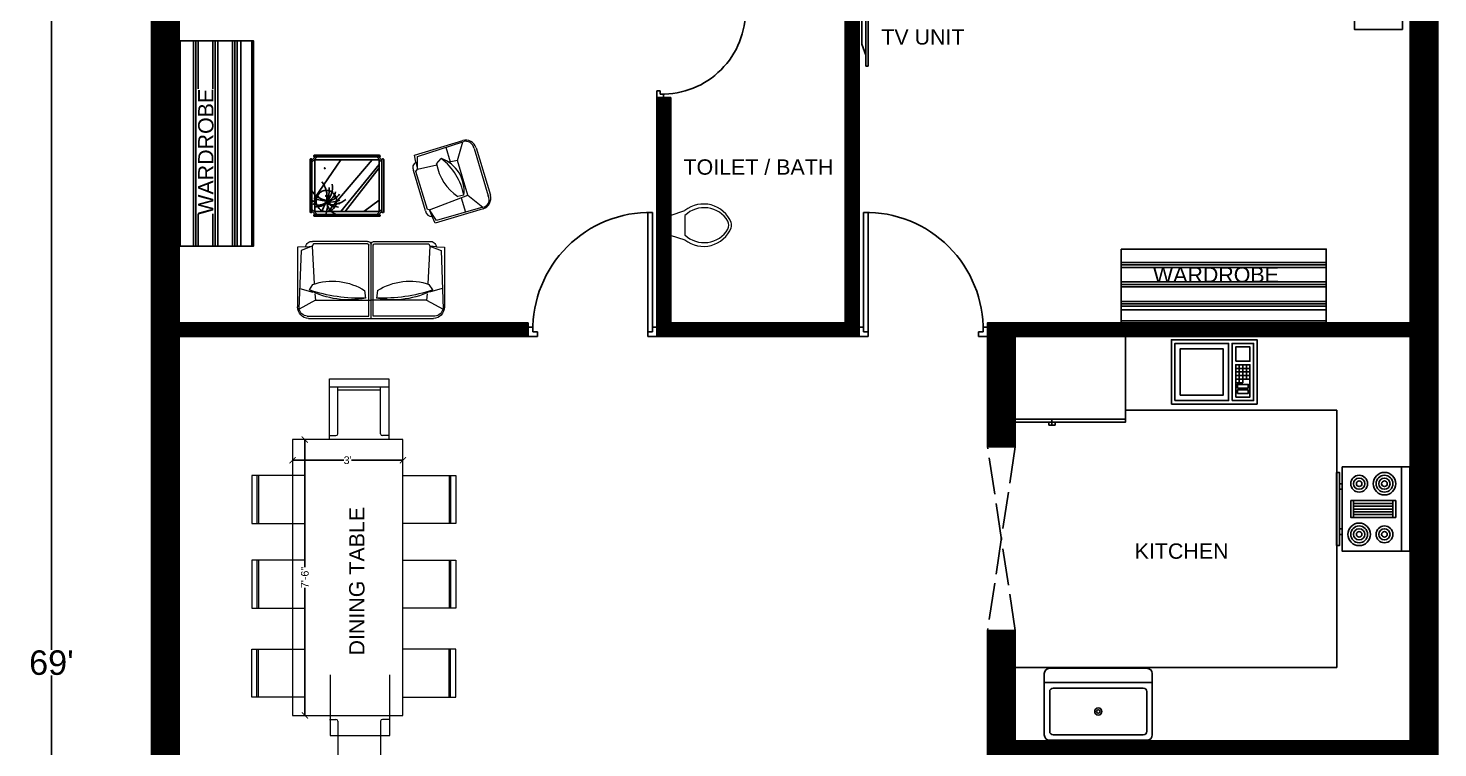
# Model space of a CAD drawing. Header units: inches. Extents: x 3496 to 3956, y 2800 to 3655.
# Drawn here: x 3495.8 to 3956.1, y 3186.5 to 3421.4 of the extents above; entities that cross this region are included whole.
import ezdxf

# ---------------------------------------------------------------- set-up
doc = ezdxf.new("R2010")
doc.units = ezdxf.units.IN
doc.header["$MEASUREMENT"] = 0
doc.linetypes.add('ACAD_ISO02W100', pattern=[15, 12, -3])
for name, color, linetype in [('AREA', 113, 'Continuous'), ('dwgmodels.com', 250, 'Continuous'), ('FURNI', 5, 'Continuous'), ('TEXT', 11, 'Continuous')]:
    doc.layers.add(name, color=color, linetype=linetype)
for name, color, linetype, lineweight in [('ceiling', 144, 'Continuous', 18), ('FURN', 191, 'Continuous', 13), ('revised plan$0$fixtures', 67, 'Continuous', 5)]:
    doc.layers.add(name, color=color, linetype=linetype, lineweight=lineweight)
doc.layers.add('DOOR', color=110, linetype='Continuous', plot=False)
doc.layers.add('wall', color=50, linetype='Continuous', plot=False)
doc.styles.get("Standard").update_dxf_attribs({"font": 'arial.ttf'})
doc.dimstyles.new('dim.1', dxfattribs={"dimtxt": 4, "dimasz": 3, "dimexe": 0.18, "dimexo": 0.0625, "dimgap": 0.09, "dimtad": 0, "dimzin": 0, "dimdsep": 46, "dimlunit": 4, "dimtxsty": 'Standard', "dimblk": 'ARCHTICK', "dimcen": 0.09, "dimse1": 1, "dimse2": 1, "dimclrd": 6, "dimadec": 0, "dimazin": 0, "dimtfac": 1, "dimtofl": 0, "dimtmove": 0, "dimatfit": 3, "dimfxl": 1, "dimtolj": 1, "dimtzin": 0, "dimarcsym": 1})
doc.dimstyles.get("Standard").update_dxf_attribs({"dimtxt": 8, "dimasz": 5, "dimexe": 2, "dimexo": 0.0625, "dimgap": 0.09, "dimtad": 0, "dimtih": 1, "dimtoh": 1, "dimdec": 1, "dimzin": 0, "dimdsep": 46, "dimlunit": 4, "dimtxsty": 'Standard', "dimcen": 0.09, "dimadec": 0, "dimazin": 0, "dimtfac": 1, "dimtdec": 1, "dimtofl": 0, "dimtmove": 0, "dimatfit": 3, "dimfxl": 9, "dimfxlon": 1, "dimtolj": 1, "dimtzin": 0, "dimarcsym": 0})

# ---------------------------------------------------------------- blocks, each defined once
blk = doc.blocks.new('121')
for p, q in [((72.05, 349.04), (72.05, 346.04)), ((73.55, 349.04), (72.05, 349.04)), ((72.05, 346.04), (75.05, 346.04)), ((73.55, 347.54), (73.55, 349.04)), ((75.05, 347.54), (73.55, 347.54)), ((75.05, 346.04), (75.05, 347.54))]:
    blk.add_line(p, q)
blk = doc.blocks.new('222')
for p, q in [((235.05, 347.54), (235.05, 386.54)), ((236.55, 347.54), (236.55, 386.54))]:
    blk.add_line(p, q)
blk.add_arc((235.8, 348.29), 38.26, 88.8767, 181.1233)
blk = doc.blocks.new('1.1')
at = {"layer": 'DOOR'}
for name, p in [('222', (3456.05, 2950.74)), ('121', (3580.05, 2950.74))]:
    blk.add_blockref(name, p, dxfattribs=at)
at = {"layer": 'DOOR', "xscale": -1}
blk.add_blockref('121', (3766.16, 2950.74), dxfattribs=at)
blk = doc.blocks.new('1.2')
at = {"layer": 'DOOR', "yscale": 0.7142857142855983, "zscale": 0.7142857142855983, "rotation": 270}
for name, p, xscale in [('121', (3458.44, 3468.09), 0.7142857142855983), ('222', (3458.44, 3246.59), -0.7142857142855983), ('121', (3458.44, 3335.16), -0.7142857142855983)]:
    blk.add_blockref(name, p, dxfattribs=dict(at, xscale=xscale))
blk = doc.blocks.new('revised plan$0$w.c')
at = {"layer": 'revised plan$0$fixtures'}
for p, q in [((11.05, -0.16), (6.25, 1.44)), ((6.25, -6.56), (6.25, -0.16)), ((11.05, -0.16), (11.05, -6.56)), ((11.05, -6.56), (6.25, -8.16))]:
    blk.add_line(p, q, dxfattribs=at)
for centre, radius, start, end in [((0.19, -6.18), 9.74, 51.4691, 157.9714), ((0, -6.72), 9.06, 46.3677, 148.9468), ((-5.75, -3.36), 3.2, 164.8605, 195.1395), ((0.19, -0.54), 9.74, 202.0284, 308.5307), ((-4.85, -3.36), 3.2, 155.7318, 204.2682), ((0, 0), 9.06, 211.053, 313.6321)]:
    blk.add_arc(centre, radius, start, end, dxfattribs=at)
blk = doc.blocks.new('Sink-single - 30 in top')
blk.add_line((-15, -3.999996), (15, -3.999996))
for points in [[(-13.5, 0), (13.5, 0)], [(-15, -18.499996), (-15, -1.5)], [(15, -1.5), (15, -18.499996)], [(-13.5, -17.499996), (-13.5, -6.499996)], [(-12.5, -5.499996), (12.5, -5.499996)], [(13.5, -6.499996), (13.5, -17.499996)], [(12.5, -18.499996), (-12.5, -18.499996)], [(13.5, -19.999996), (-13.5, -19.999996)]]:
    blk.add_lwpolyline(points)
for radius in [1, 0.5]:
    blk.add_circle((0, -11.999996), radius)
for centre, radius, start, end in [((-13.5, -1.5), 1.5, 90, 180), ((13.5, -1.5), 1.5, 0, 90), ((-12.5, -6.499996), 1, 90, 180), ((12.5, -6.499996), 1, 0, 90), ((-13.5, -18.499996), 1.5, 180, 270), ((-12.5, -17.499996), 1, 180, 270), ((12.5, -17.499996), 1, 270, 0), ((13.5, -18.499996), 1.5, 270, 0)]:
    blk.add_arc(centre, radius, start, end)
blk = doc.blocks.new('Refrigerator-2 door - 36 in top')
for p, q in [((0, -26.999999), (36, -26.999999)), ((12, -26.999999), (12, -28.999999)), ((11, -27.999999), (11, -28.999999)), ((11, -28.999999), (13, -28.999999)), ((13, -28.999999), (13, -27.999999))]:
    blk.add_line(p, q)
blk.add_lwpolyline([(0, -27.999999), (0, 0), (36, 0), (36, -27.999999)], close=True)
blk = doc.blocks.new('Range-Oven - 30 in top')
for p, q in [((0, -3), (30, -3)), ((12, -6), (18, -6)), ((13, -20), (13, -6)), ((14, -6), (14, -20)), ((15, -20), (15, -6)), ((16, -6), (16, -20)), ((17, -20), (17, -6)), ((18, -20), (12, -20)), ((6, -24), (6, -25)), ((8, -25), (8, -24)), ((22, -25), (22, -24)), ((24, -24), (24, -25))]:
    blk.add_line(p, q)
for points in [[(0, -24), (0, 0), (30, 0), (30, -24)], [(12, -21), (12, -5), (18, -5), (18, -21)], [(2, -26), (2, -25), (28, -25), (28, -26)]]:
    blk.add_lwpolyline(points, close=True)
for centre, radius in [((6, -9), 4), ((6, -9), 3), ((6, -9), 2), ((6, -9), 1), ((24, -9), 3), ((24, -9), 2), ((24, -9), 1), ((6, -18), 3), ((24, -18), 4), ((24, -18), 3), ((6, -18), 2), ((6, -18), 1), ((24, -18), 2), ((24, -18), 1)]:
    blk.add_circle(centre, radius)
blk = doc.blocks.new('Microwave')
for p, q in [((18, 10), (22, 10)), ((22, 9), (18, 9)), ((18, 8), (22, 8)), ((19, 7), (19, 11)), ((20, 11), (20, 7)), ((21, 7), (21, 11)), ((22, 7), (18, 7)), ((20, 6), (18, 6)), ((19, 6), (19, 7)), ((20, 7), (20, 6))]:
    blk.add_line(p, q)
for points in [[(0, 0), (0, 18), (24, 18), (24, 0)], [(1, 1), (1, 17), (16, 17), (16, 1)], [(17, 1), (17, 17), (23, 17), (23, 1)], [(18, 12), (18, 16), (22, 16), (22, 12)], [(2.5, 2.5), (2.5, 15.5), (14.5, 15.5), (14.5, 2.5)], [(18, 2), (18, 11), (22, 11), (22, 2)], [(18.5, 4.5), (18.5, 5.5), (21.5, 5.5), (21.5, 4.5)], [(18.5, 3), (18.5, 4), (21.5, 4), (21.5, 3)]]:
    blk.add_lwpolyline(points, close=True)
blk = doc.blocks.new('_ArchTick')
at = {"color": 0, "linetype": 'ByBlock', "const_width": 0.15}
blk.add_lwpolyline([(-0.5, -0.5), (0.5, 0.5)], dxfattribs=at)
blk = doc.blocks.new('*D45')
at = {"layer": 'ceiling', "color": 6, "lineweight": -2, "transparency": 16777216}
for p, q in [((3586.13, 3287.13), (3586.13, 3245.52)), ((3586.13, 3197.11), (3586.13, 3238.72))]:
    blk.add_line(p, q, dxfattribs=at)
at = {"layer": 'Defpoints', "color": 0, "transparency": 16777216}
for p in [(3582.1, 3287.13), (3586.13, 3287.13), (3582.1, 3197.11)]:
    blk.add_point(p, dxfattribs=at)
at = {"layer": 'ceiling', "color": 6, "lineweight": -2, "transparency": 16777216, "xscale": 2, "yscale": 2, "zscale": 2}
for p, rotation in [((3586.13, 3287.13), 90), ((3586.13, 3197.11), 270)]:
    blk.add_blockref('_ArchTick', p, dxfattribs=dict(at, rotation=rotation))
at = {"layer": 'ceiling', "color": 0, "transparency": 16777216, "insert": (3586.13, 3242.12), "char_height": 2.5, "attachment_point": 5, "rotation": 90}
blk.add_mtext('\\A1;7\'-6"', dxfattribs=at)
blk = doc.blocks.new('*D46')
at = {"layer": 'ceiling', "color": 6, "lineweight": -2, "transparency": 16777216}
for p, q in [((3582.1, 3280.38), (3598.86, 3280.38)), ((3618.11, 3280.38), (3601.34, 3280.38))]:
    blk.add_line(p, q, dxfattribs=at)
at = {"layer": 'Defpoints', "color": 0, "transparency": 16777216}
for p in [(3582.1, 3280.38), (3618.11, 3280.38), (3618.11, 3248.93)]:
    blk.add_point(p, dxfattribs=at)
at = {"layer": 'ceiling', "color": 6, "lineweight": -2, "transparency": 16777216, "xscale": 2, "yscale": 2, "zscale": 2, "rotation": 180}
blk.add_blockref('_ArchTick', (3582.1, 3280.38), dxfattribs=at)
at = {"layer": 'ceiling', "color": 6, "lineweight": -2, "transparency": 16777216, "xscale": 2, "yscale": 2, "zscale": 2}
blk.add_blockref('_ArchTick', (3618.11, 3280.38), dxfattribs=at)
at = {"layer": 'ceiling', "color": 0, "transparency": 16777216, "insert": (3600.1, 3280.38), "char_height": 2.5, "attachment_point": 5}
blk.add_mtext("\\A1;3'", dxfattribs=at)
blk = doc.blocks.new('*D58')
at = {"layer": 'Defpoints', "color": 0, "transparency": 16777216}
for p in [(3528.32, 3628.28), (3503.36, 2800.28), (3528.32, 2800.28)]:
    blk.add_point(p, dxfattribs=at)
at = {"layer": 'TEXT', "color": 0, "lineweight": -2, "transparency": 16777216}
for p, q in [((3512.36, 3628.28), (3501.36, 3628.28)), ((3503.36, 3623.28), (3503.36, 3218.45)), ((3503.36, 2805.28), (3503.36, 3210.1)), ((3512.36, 2800.28), (3501.36, 2800.28))]:
    blk.add_line(p, q, dxfattribs=at)
at = {"layer": 'TEXT', "color": 0, "transparency": 16777216}
for points in [[(3502.52, 3623.28), (3504.19, 3623.28), (3503.36, 3628.28)], [(3502.52, 2805.28), (3504.19, 2805.28), (3503.36, 2800.28)]]:
    blk.add_solid(points, dxfattribs=at)
at = {"layer": 'TEXT', "color": 0, "transparency": 16777216, "insert": (3503.36, 3214.28), "char_height": 8, "attachment_point": 5}
blk.add_mtext("\\A1;69'", dxfattribs=at)
blk = doc.blocks.new('DI')
at = {"layer": 'ceiling'}
for p, q in [((3594.13, 3287.13), (3594.13, 3306.92)), ((3594.13, 3306.92), (3613.58, 3306.92)), ((3613.58, 3306.92), (3613.58, 3287.13)), ((3596.85, 3289.01), (3596.85, 3304.31)), ((3596.85, 3303.35), (3610.86, 3303.35)), ((3610.86, 3289.01), (3610.86, 3304.31)), ((3618.11, 3287.13), (3582.1, 3287.13)), ((3582.1, 3287.13), (3582.1, 3197.11)), ((3594.13, 3288.43), (3596.27, 3288.43)), ((3613.58, 3288.43), (3611.44, 3288.43)), ((3618.11, 3197.11), (3618.11, 3287.13)), ((3586.13, 3275.39), (3568.78, 3275.39)), ((3568.78, 3275.39), (3568.78, 3259.76)), ((3570.5, 3275.39), (3570.5, 3259.76)), ((3570.99, 3275.39), (3570.99, 3259.76)), ((3618.11, 3275.39), (3635.45, 3275.39)), ((3633.25, 3275.39), (3633.25, 3259.76)), ((3633.73, 3275.39), (3633.73, 3259.76)), ((3635.45, 3275.39), (3635.45, 3259.76)), ((3568.78, 3259.76), (3586.13, 3259.76)), ((3635.45, 3259.76), (3618.11, 3259.76)), ((3586.13, 3247.75), (3568.78, 3247.75)), ((3568.78, 3247.75), (3568.78, 3232.11)), ((3570.5, 3247.75), (3570.5, 3232.11)), ((3570.99, 3247.75), (3570.99, 3232.11)), ((3618.11, 3247.75, -13.47), (3635.45, 3247.75, -13.47)), ((3633.25, 3247.75, -13.47), (3633.25, 3232.11, -13.47)), ((3633.73, 3247.75, -13.47), (3633.73, 3232.11, -13.47)), ((3635.45, 3247.75, -13.47), (3635.45, 3232.11, -13.47)), ((3568.78, 3232.11), (3586.13, 3232.11)), ((3635.45, 3232.11, -13.47), (3618.11, 3232.11, -13.47)), ((3568.78, 3203.09), (3568.78, 3218.73)), ((3568.78, 3218.73), (3586.13, 3218.73)), ((3570.5, 3203.09), (3570.5, 3218.73)), ((3570.99, 3203.09), (3570.99, 3218.73)), ((3635.45, 3218.73, -13.47), (3618.11, 3218.73, -13.47)), ((3633.25, 3203.09, -13.47), (3633.25, 3218.73, -13.47)), ((3633.73, 3203.09, -13.47), (3633.73, 3218.73, -13.47)), ((3635.45, 3203.09, -13.47), (3635.45, 3218.73, -13.47)), ((3594.42, 3210.31), (3594.42, 3190.52)), ((3613.86, 3190.52), (3613.86, 3210.31)), ((3586.13, 3203.09), (3568.78, 3203.09)), ((3618.11, 3203.09, -13.47), (3635.45, 3203.09, -13.47)), ((3582.1, 3197.11), (3618.11, 3197.11)), ((3594.13, 3195.81), (3596.27, 3195.81)), ((3596.85, 3195.23), (3596.85, 3179.93)), ((3610.86, 3195.23), (3610.86, 3179.93)), ((3613.58, 3195.81), (3611.44, 3195.81)), ((3594.42, 3190.52), (3613.86, 3190.52)), ((3596.85, 3180.89), (3610.86, 3180.89)), ((3594.13, 3179.93), (3613.58, 3179.93))]:
    blk.add_line(p, q, dxfattribs=at)
for centre, start, end in [((3596.27, 3289.01), 270, 0), ((3611.44, 3289.01), 180, 270), ((3596.27, 3195.23), 0, 90), ((3611.44, 3195.23), 90, 180)]:
    blk.add_arc(centre, 0.578, start, end, dxfattribs=at)
at = {"layer": 'TEXT', "lineweight": 30, "insert": (3600.6, 3272.45), "char_height": 5, "attachment_point": 3, "rotation": 90}
blk.add_mtext_dynamic_manual_height_columns('\\pxqc;DINING TABLE', width=63.0878, gutter_width=12.5, heights=[13.53], dxfattribs=at)
at = {"layer": 'ceiling'}
for base, p1, p2, angle, picture, middle in [((3586.13, 3287.13), (3582.1, 3197.11), (3582.1, 3287.13), 90, '*D45', (3586.13, 3242.12)), ((3618.11, 3280.38), (3582.1, 3280.38), (3618.11, 3248.93), 180, '*D46', (3600.1, 3280.38))]:
    dim = blk.add_linear_dim(base=base, p1=p1, p2=p2, angle=angle, dimstyle='dim.1', override={"dimtxt": 2.5, "dimasz": 2, "dimexe": 1, "dimexo": 7, "dimdec": 0}, dxfattribs=at)
    dim.commit()
    dim.dimension.update_dxf_attribs({"geometry": picture, "text_midpoint": middle})

msp = doc.modelspace()

# ---------------------------------------------------------------- hatches: boundary and pattern name
at = {"layer": 'FURNI', "ltscale": 50}
h = msp.add_hatch(dxfattribs=at)
h.set_pattern_fill('PLAST', color=25)
h.set_pattern_definition([(0, (-13704.828, -7451.678), (0, 6.35), []), (0, (-13704.828, -7450.8845), (0, 6.35), []), (0, (-13704.828, -7450.091), (0, 6.35), [])])
h.paths.add_polyline_path([(3852.7, 3349.28), (3852.7, 3325.28), (3919.7, 3325.28), (3919.7, 3349.28)])
at = {"layer": 'TEXT'}
h = msp.add_hatch(dxfattribs=at)
h.set_pattern_fill('ANSI31', color=256)
h.paths.add_polyline_path([(3536.1, 2800.28), (3827.1, 2800.28), (3827.1, 2809.28), (3545.1, 2809.28), (3545.1, 2942.78), (3818.1, 2942.78), (3818.1, 3136.28), (3809.1, 3136.28), (3744.6, 3136.28), (3744.6, 3131.78), (3809.1, 3131.78), (3809.1, 3076.28), (3749.1, 3076.28), (3749.1, 3071.78), (3809.1, 3071.78), (3809.1, 2951.78), (3705.6, 2951.78), (3705.6, 3136.28), (3689.1, 3136.28), (3689.1, 3131.78), (3701.1, 3131.78), (3701.1, 2951.78), (3545.1, 2951.78), (3545.1, 3131.78), (3629.1, 3131.78), (3629.1, 3136.28), (3545.1, 3136.28), (3545.1, 3320.78), (3659.1, 3320.78), (3659.1, 3325.28), (3545.1, 3325.28), (3545.1, 3542.78), (3665.1, 3542.78), (3665.1, 3547.28), (3545.1, 3547.28), (3545.1, 3619.28), (3947.1, 3619.28), (3947.1, 3547.28), (3803.11, 3547.28), (3803.11, 3542.78), (3947.1, 3542.78), (3947.1, 3325.28), (3809.1, 3325.28), (3809.1, 3284.78), (3818.1, 3284.78), (3818.1, 3320.78), (3947.1, 3320.78), (3947.1, 3188.78), (3818.1, 3188.78), (3818.1, 3224.78), (3809.1, 3224.78), (3809.1, 3184.28), (3947.1, 3184.28), (3947.1, 2800.28), (3956.1, 2800.28), (3956.1, 3628.28), (3536.1, 3628.28)])
h.paths.add_polyline_path([(3705.6, 3542.78), (3767.11, 3542.78), (3767.11, 3547.28), (3701.1, 3547.28), (3701.1, 3428.78), (3762.61, 3428.78), (3762.61, 3325.28), (3705.6, 3325.28), (3705.6, 3398.78), (3701.1, 3398.78), (3701.1, 3320.78), (3767.11, 3320.78), (3767.11, 3512.78), (3762.61, 3512.78), (3762.61, 3434.78), (3705.6, 3434.78)], flags=17)

# ---------------------------------------------------------------- linework, layer by layer
at = {"color": 2, "true_color": 0xf1eb1f}
for p, q in [((3536.1, 2800.28), (3536.1, 3628.28)), ((3956.1, 3628.28), (3956.1, 2800.28)), ((3545.1, 3325.28), (3545.1, 3542.78)), ((3947.1, 3542.78), (3947.1, 3325.28)), ((3767.11, 3320.78), (3767.11, 3514.92)), ((3762.61, 3325.28), (3762.61, 3428.78)), ((3701.1, 3320.78), (3701.1, 3400.92)), ((3705.6, 3325.28), (3705.6, 3398.78)), ((3545.1, 3325.28), (3659.1, 3325.28)), ((3705.6, 3325.28), (3762.61, 3325.28)), ((3809.1, 3325.28), (3947.1, 3325.28)), ((3809.1, 3284.78), (3809.1, 3325.28)), ((3545.1, 3320.78), (3662.1, 3320.78)), ((3545.1, 3136.28), (3545.1, 3320.78)), ((3698.1, 3320.78), (3770.11, 3320.78)), ((3818.1, 3284.78), (3818.1, 3320.78)), ((3818.1, 3320.78), (3947.1, 3320.78)), ((3854.1, 3296.78), (3854.1, 3320.78)), ((3947.1, 3320.78), (3947.1, 3188.78)), ((3809.1, 3284.78), (3818.1, 3284.78)), ((3809.1, 3284.78), (3818.1, 3284.78)), ((3809.1, 3224.78), (3818.1, 3224.78)), ((3809.1, 3180.85), (3809.1, 3224.78)), ((3818.1, 3188.78), (3818.1, 3224.78)), ((3818.1, 3188.78), (3947.1, 3188.78))]:
    msp.add_line(p, q, dxfattribs=at)
at = {"color": 8}
for p, q in [((3769.27, 3408.99), (3769.27, 3446.99)), ((3770.06, 3446.99), (3770.06, 3408.99)), ((3769.27, 3412.59), (3768.06, 3416.15)), ((3769.27, 3408.99), (3770.06, 3408.99))]:
    msp.add_line(p, q, dxfattribs=at)
for p, q in [((3701.1, 3398.78), (3705.6, 3398.78)), ((3659.1, 3320.78), (3659.1, 3325.28)), ((3806.11, 3320.78), (3809.11, 3320.78))]:
    msp.add_line(p, q)
at = {"color": 116, "true_color": 0x136734}
for p, q in [((3854.1, 3296.78), (3923.1, 3296.78)), ((3923.1, 3296.78), (3923.1, 3212.78)), ((3818.1, 3212.78), (3923.1, 3212.78))]:
    msp.add_line(p, q, dxfattribs=at)
at = {"linetype": 'ACAD_ISO02W100'}
for p, q in [((3818.1, 3224.78), (3809.1, 3284.78)), ((3818.1, 3284.78), (3809.1, 3224.78))]:
    msp.add_line(p, q, dxfattribs=at)
at = {"color": 8}
msp.add_lwpolyline([(3768.06, 3439.84), (3768.06, 3416.15)], dxfattribs=at)
at = {"color": 254, "true_color": 0xcecce6}
msp.add_lwpolyline([(3944.6, 3420.96), (3944.6, 3442.87), (3928.95, 3442.87), (3928.95, 3420.96)], close=True, dxfattribs=at)
at = {"color": 18, "true_color": 0x000000, "extrusion": (0, 0, -1)}
for centre, major_axis, start_param, end_param in [((3585.77, 3366.4), (0, -7.84), 4.045092, 4.865113), ((3589.08, 3369.44), (0, -6.26), 4.548743, 5.506757), ((3594.04, 3372.07), (0, -6.92), 0.137221, 1.024246), ((3594.08, 3380.43), (0, -15.47), 0.037972, 0.339905), ((3609.5, 3354.91), (0, -19.53), 1.913561, 2.11207), ((3586.02, 3368.56), (0, -8.33), 4.608302, 5.147172), ((3593.79, 3376.75), (0, -12.11), 5.956303, 6.312357), ((3591.83, 3369.08), (0, -4.59), 4.95158, 5.862638), ((3594.99, 3370.85), (0, -7.06), 5.567923, 6.482998), ((3592.3, 3371.73), (0, -7.02), 5.414419, 6.055503), ((3590.49, 3367.72), (0, -4.07), 5.481902, 6.754584), ((3589.87, 3368.74), (0, -5.61), 5.638184, 6.355197), ((3582.1, 3364.04), (0, -11.8), 4.727913, 4.994153), ((3597.77, 3365.06), (0, -4.64), 0.208944, 1.44879), ((3596.21, 3366.04), (0, -3.04), 0.201447, 1.066569), ((3597.74, 3369.18), (0, -6.24), 0.107121, 0.719807)]:
    msp.add_ellipse(centre, major_axis=major_axis, ratio=0.967012, start_param=start_param, end_param=end_param, dxfattribs=at)
at = {"color": 18, "true_color": 0x000000}
for centre, start_param, end_param in [((3588.84, 3364.89), 1.570796, 4.712389), ((3590.44, 3366.4), 1.570796, 4.712389), ((3590.44, 3366.4), -1.570796, 1.570796), ((3593, 3364.97), 1.570796, 4.712389), ((3593, 3364.97), -1.570796, 1.570796), ((3593.06, 3366.64), 1.570796, 4.712389), ((3593.06, 3366.64), -1.570796, 1.570796), ((3593.26, 3365.29), 1.570796, 4.712389), ((3593.26, 3365.29), -1.570796, 1.570796), ((3593.32, 3364.81), 1.570796, 4.712389), ((3593.7, 3365.05), 1.570796, 4.712389), ((3593.7, 3365.05), -1.570796, 1.570796), ((3594.02, 3366.64), 1.570796, 4.712389), ((3594.02, 3366.64), 4.712389, 7.853982), ((3595.05, 3367.99), 1.570796, 4.712389), ((3595.05, 3367.99), 4.712389, 7.853982), ((3595.75, 3366.48), 1.570796, 4.712389), ((3595.75, 3366.48), -1.570796, 1.570796), ((3588.84, 3364.89), -1.570796, 1.570796), ((3590.63, 3363.14), 1.570796, 4.712389), ((3590.63, 3363.14), -1.570796, 1.570796), ((3593.32, 3364.81), -1.570796, 1.570796), ((3593.45, 3364.49), 1.570796, 4.712389), ((3593.45, 3364.49), 4.712389, 7.853982), ((3594.28, 3364.02), 1.570796, 4.712389), ((3594.28, 3364.02), -1.570796, 1.570796), ((3594.92, 3363.46), 1.570796, 4.712389), ((3594.92, 3363.46), -1.570796, 1.570796), ((3597.29, 3364.18), 1.570796, 4.712389), ((3597.29, 3364.18), -1.570796, 1.570796)]:
    msp.add_ellipse(centre, major_axis=(0, -0.145), ratio=0.967012, start_param=start_param, end_param=end_param, dxfattribs=at)
at = {"color": 18, "true_color": 0x000000, "extrusion": (0, 0, -1)}
msp.add_ellipse((3593.14, 3364.99), major_axis=(0, -3.48), ratio=0.967012, dxfattribs=at)
at = {"layer": 'AREA'}
for points in [[(3545.38, 3350.26), (3545.38, 3417.26), (3569.38, 3417.26), (3569.38, 3350.26)], [(3852.7, 3349.28), (3919.7, 3349.28), (3919.7, 3325.28), (3852.7, 3325.28)]]:
    msp.add_lwpolyline(points, close=True, dxfattribs=at)
at = {"layer": 'ceiling'}
for p, q in [((3621.93, 3379.97), (3637.67, 3384.7)), ((3622.94, 3379.54), (3637.77, 3384.36)), ((3635.93, 3378.24), (3637.77, 3384.36)), ((3622.4, 3377.67), (3621.93, 3379.97)), ((3622.87, 3375.36), (3622.94, 3379.54)), ((3629.17, 3377.08), (3630.62, 3378.88)), ((3632.17, 3382.6), (3633.63, 3377.74)), ((3641.38, 3382.14), (3646.03, 3366.67)), ((3642.06, 3382.34), (3646.71, 3366.87)), ((3625.53, 3361.76), (3621.57, 3374.93)), ((3622.39, 3374.65), (3622.87, 3375.36)), ((3626.13, 3362.2), (3622.39, 3374.65)), ((3622.4, 3377.67), (3622.87, 3375.36)), ((3622.87, 3375.36), (3629.22, 3376.78)), ((3635.93, 3378.24), (3633.3, 3377.67)), ((3639.33, 3366.92), (3635.93, 3378.24)), ((3626.86, 3362.12), (3639.33, 3366.92)), ((3638.05, 3366.86), (3636.06, 3366.49)), ((3637.14, 3366.07), (3638.57, 3361.3)), ((3639.33, 3366.92), (3644.21, 3362.94)), ((3626.86, 3362.12), (3626.13, 3362.2)), ((3627.74, 3359.93), (3626.86, 3362.12)), ((3629.15, 3358.65), (3626.86, 3362.12)), ((3644.35, 3362.48), (3628.63, 3357.76)), ((3644.21, 3362.94), (3629.15, 3358.65)), ((3628.63, 3357.76), (3627.74, 3359.93)), ((3606.54, 3351.8), (3588.6, 3351.8)), ((3608.95, 3351.8), (3626.9, 3351.8)), ((3583.76, 3349.9), (3583.75, 3330.45)), ((3586.42, 3350), (3583.76, 3349.9)), ((3584.89, 3348.84), (3584.2, 3329.8)), ((3588.56, 3350.29), (3584.89, 3348.84)), ((3586.42, 3350), (3588.56, 3350.29)), ((3588.9, 3351.05), (3588.56, 3350.29)), ((3588.56, 3350.29), (3589.19, 3337.98)), ((3606.54, 3351.05), (3588.9, 3351.05)), ((3607.02, 3327.44), (3607.02, 3350.55)), ((3607.74, 3326.69), (3607.75, 3350.85)), ((3607.74, 3326.69), (3607.75, 3350.55)), ((3608.46, 3327.44), (3608.47, 3350.55)), ((3608.95, 3351.05), (3626.6, 3351.04)), ((3626.93, 3350.28), (3626.3, 3337.97)), ((3626.6, 3351.04), (3626.93, 3350.28)), ((3626.93, 3350.28), (3630.61, 3348.83)), ((3629.07, 3349.99), (3626.93, 3350.28)), ((3629.07, 3349.99), (3631.74, 3349.89)), ((3630.61, 3348.83), (3631.29, 3329.79)), ((3631.74, 3349.89), (3631.73, 3330.44)), ((3587.62, 3335.96), (3588.75, 3337.77)), ((3627.87, 3335.96), (3626.74, 3337.77)), ((3584.51, 3336.49), (3588.7, 3335.19)), ((3589.43, 3334.74), (3589.59, 3332.68)), ((3605.63, 3335.74), (3605.94, 3333.29)), ((3609.85, 3335.74), (3609.54, 3333.29)), ((3626.05, 3334.74), (3625.9, 3332.68)), ((3630.98, 3336.48), (3626.79, 3335.19)), ((3589.59, 3332.68), (3584.22, 3329.72)), ((3589.59, 3332.68), (3607.74, 3332.68)), ((3625.9, 3332.68), (3607.74, 3332.68)), ((3625.9, 3332.68), (3631.27, 3329.72)), ((3586.88, 3327.44), (3607.02, 3327.44)), ((3587.36, 3326.69), (3628.12, 3326.68)), ((3628.6, 3327.43), (3608.46, 3327.44)), ((3594.13, 3304.31), (3613.58, 3304.31))]:
    msp.add_line(p, q, dxfattribs=at)
for centre, radius, start, end in [((3638.68, 3381.33), 3.52, 16.7239, 106.7239), ((3638.62, 3381.69), 2.8, 9.2076, 107.5705), ((3618.78, 3363.26), 19.6, 10.5975, 52.84), ((3626.95, 3368.31), 11.19, 352.5924, 70.8451), ((3623.42, 3375.87), 2.07, 119.5778, 206.8141), ((3644.83, 3379.74), 15.89, 189.6445, 236.4776), ((3643.78, 3365.46), 2.56, 279.6601, 28.2409), ((3643.33, 3365.86), 3.52, 286.709, 16.709), ((3627.59, 3362), 2.07, 186.6338, 274.3655)]:
    msp.add_arc(centre, radius, start, end, dxfattribs=at)
at = {"layer": 'ceiling', "extrusion": (0, 0, -1)}
for centre, major_axis, ratio, start_param, end_param in [((3588.37, 3349.77), (0, 2.05), 0.959913, -1.458658, 0.11488), ((3606.66, 3350.66), (0, 1.15), 0.959913, -0.105185, 1.405715), ((3608.78, 3350.73), (0, 1.08), 0.959913, -1.465675, 0.165145), ((3627.12, 3349.76), (0, 2.05), 0.959913, -0.11488, 1.458658), ((3606.54, 3350.55), (0, 0.502), 0.959913, 0, 1.570796), ((3608.95, 3350.55), (0, 0.502), 0.959913, 4.712389, 6.283185), ((3596.27, 3327.67), (-14.86, 2.12), 0.738265, 0.938675, 2.143287), ((3619.22, 3327.66), (14.86, 2.12), 0.738253, 4.139898, 5.344509), ((3600.44, 3363.95), (-39.19, 6.87), 0.763229, 4.439739, 4.909655), ((3598.58, 3349.06), (-20.86, 3.66), 0.763229, 4.22209, 5.127304), ((3615.06, 3363.95), (39.19, 6.86), 0.763216, 1.373529, 1.843444), ((3616.91, 3349.06), (20.86, 3.65), 0.763216, 1.15588, 2.061093), ((3587.36, 3330.45), (0, 3.76), 0.959913, 3.141593, 4.712389), ((3587.14, 3330.6), (0, 3.17), 0.959913, 3.226871, 4.457232), ((3628.12, 3330.44), (0, 3.76), 0.959913, 1.570796, 3.141593), ((3628.34, 3330.59), (0, 3.17), 0.959913, 1.825954, 3.056315)]:
    msp.add_ellipse(centre, major_axis=major_axis, ratio=ratio, start_param=start_param, end_param=end_param, dxfattribs=at)
at = {"layer": 'dwgmodels.com'}
for p, q in [((3590.14, 3379.37), (3588.45, 3377.63)), ((3589.48, 3379.37), (3588.45, 3378.31)), ((3589.05, 3379.73), (3589.05, 3379.61)), ((3589.28, 3379.97), (3610.46, 3379.97)), ((3589.28, 3379.37), (3610.46, 3379.37)), ((3609.6, 3379.37), (3611.29, 3377.63)), ((3610.26, 3379.37), (3611.29, 3378.31)), ((3610.69, 3379.73), (3610.69, 3379.61)), ((3587.87, 3361.45), (3587.87, 3378.51)), ((3588.1, 3378.75), (3588.22, 3378.75)), ((3588.45, 3361.45), (3588.45, 3378.51)), ((3589.39, 3378.4), (3610.36, 3378.4)), ((3597.83, 3378.4), (3589.39, 3366.06)), ((3589.39, 3361.56), (3589.39, 3378.4)), ((3608.14, 3378.4), (3593.7, 3361.56)), ((3610.36, 3376.9), (3597.92, 3361.56)), ((3610.36, 3375.87), (3599.3, 3361.56)), ((3610.36, 3378.4), (3610.36, 3361.56)), ((3611.29, 3378.48), (3611.2, 3378.4)), ((3611.29, 3378.51), (3611.29, 3361.45)), ((3611.64, 3378.75), (3611.52, 3378.75)), ((3611.87, 3378.51), (3611.87, 3361.45)), ((3610.36, 3365.32), (3605.35, 3361.56)), ((3588.1, 3361.21), (3588.22, 3361.21)), ((3590.14, 3360.6), (3588.45, 3362.34)), ((3589.48, 3360.6), (3588.45, 3361.66)), ((3589.05, 3360.24), (3589.05, 3360.36)), ((3610.46, 3360.6), (3589.28, 3360.6)), ((3610.36, 3361.56), (3589.39, 3361.56)), ((3609.6, 3360.6), (3611.29, 3362.34)), ((3610.26, 3360.6), (3611.29, 3361.66)), ((3611.29, 3361.55), (3610.34, 3360.6)), ((3610.69, 3360.24), (3610.69, 3360.36)), ((3611.64, 3361.21), (3611.52, 3361.21)), ((3610.46, 3360), (3589.28, 3360))]:
    msp.add_line(p, q, dxfattribs=at)
at = {"layer": 'dwgmodels.com', "extrusion": (0, 0, -1)}
for centre, start_param, end_param in [((3589.28, 3379.73), 1.570796, 3.141593), ((3589.28, 3379.61), 0, 1.570796), ((3610.46, 3379.73), 3.141593, 4.712389), ((3610.46, 3379.61), 4.712389, 6.283185), ((3588.1, 3378.51), 1.570796, 3.141593), ((3588.22, 3378.51), 3.141593, 4.712389), ((3611.52, 3378.51), 1.570796, 3.141593), ((3611.64, 3378.51), 3.141593, 4.712389), ((3588.1, 3361.45), 0, 1.570796), ((3588.22, 3361.45), 4.712389, 6.283185), ((3589.28, 3360.36), 1.570796, 3.141593), ((3610.46, 3360.36), 3.141593, 4.712389), ((3611.52, 3361.45), 0, 1.570796), ((3611.64, 3361.45), 4.712389, 6.283185), ((3589.28, 3360.24), 0, 1.570796), ((3610.46, 3360.24), 4.712389, 6.283185)]:
    msp.add_ellipse(centre, major_axis=(0, -0.241), ratio=0.967012, start_param=start_param, end_param=end_param, dxfattribs=at)
at = {"layer": 'dwgmodels.com', "color": 18, "true_color": 0x000000}
for start_param, end_param in [(1.570796, 4.712389), (-1.570796, 1.570796)]:
    msp.add_ellipse((3592.61, 3375.66), major_axis=(0, -0.145), ratio=0.967012, start_param=start_param, end_param=end_param, dxfattribs=at)
at = {"layer": 'FURNI', "color": 25, "linetype": 'Continuous', "ltscale": 50}
for p, q in [((3549.75, 3350.26), (3549.75, 3417.26)), ((3550.54, 3350.26), (3550.54, 3417.26)), ((3551.34, 3401.59), (3551.34, 3417.26)), ((3556.1, 3401.59), (3556.1, 3417.26)), ((3556.89, 3350.26), (3556.89, 3417.26)), ((3557.69, 3350.26), (3557.69, 3417.26)), ((3562.45, 3350.26), (3562.45, 3417.26)), ((3563.24, 3350.26), (3563.24, 3417.26)), ((3564.04, 3350.26), (3564.04, 3417.26)), ((3568.8, 3350.26), (3568.8, 3417.26)), ((3551.34, 3350.26), (3551.34, 3360.83)), ((3556.1, 3350.26), (3556.1, 3360.83))]:
    msp.add_line(p, q, dxfattribs=at)
at = {"layer": 'wall'}
for p, q in [((3565.19, 3417.26), (3565.19, 3350.26)), ((3919.7, 3329.47), (3852.7, 3329.47))]:
    msp.add_line(p, q, dxfattribs=at)

# ---------------------------------------------------------------- block references
for name, p in [('1.2', (-4.5, 12.15)), ('1.1', (7, 24)), ('Refrigerator-2 door - 36 in top', (3818.1, 3320.78))]:
    msp.add_blockref(name, p)
at = {"xscale": -1}
msp.add_blockref('1.1', (7461.21, 24), dxfattribs=at)
for name, p, xscale, yscale, zscale in [('Microwave', (3869.09, 3298.69), 1.166889964583788, 1.166889964583788, 1.166889964583788), ('Sink-single - 30 in top', (3845.23, 3212.49), 1.175817460294586, 1.175817460294586, 1.175817460294586)]:
    msp.add_blockref(name, p, dxfattribs=dict(xscale=xscale, yscale=yscale, zscale=zscale))
at = {"xscale": 0.9184527540017237, "yscale": 0.9184527540017237, "zscale": 0.9184527540017237, "rotation": 270}
msp.add_blockref('Range-Oven - 30 in top', (3946.95, 3278.24), dxfattribs=at)
at = {"layer": 'FURN', "color": 0, "lineweight": 50, "rotation": 180}
msp.add_blockref('revised plan$0$w.c', (3716.51, 3353.74), dxfattribs=at)
at = {"layer": 'TEXT'}
msp.add_blockref('DI', (0, 0), dxfattribs=at)

# ---------------------------------------------------------------- texts
at = {"layer": 'DOOR', "color": 11, "ltscale": 50, "true_color": 0xf27172, "insert": (3551.28, 3401.63), "char_height": 6, "width": 141.6168, "attachment_point": 3, "rotation": 90}
msp.add_mtext('{\\fArial CYR|b0|i0|c0|p34;\\H0.83333x;WARDROB\\H1x;E}', dxfattribs=at)
at = {"layer": 'DOOR', "color": 11, "ltscale": 50, "true_color": 0xf27172, "insert": (3904.22, 3343.45), "char_height": 6, "width": 141.6168, "attachment_point": 3}
msp.add_mtext('{\\fArial CYR|b0|i0|c0|p34;\\H0.83333x;WARDROB\\H1x;E}', dxfattribs=at)
at = {"layer": 'TEXT', "lineweight": 30, "char_height": 5, "attachment_point": 3}
for s, insert in [('TV UNIT ', (3801.54, 3421.05)), ('TOILET / BATH ', (3758.68, 3378.59)), ('KITCHEN ', (3887.77, 3253.23))]:
    msp.add_mtext_dynamic_manual_height_columns(s, width=63.0878, gutter_width=12.5, heights=[13.53], dxfattribs=dict(at, insert=insert))

# ---------------------------------------------------------------- dimensions: what is measured, and where the dimension line sits
at = {"layer": 'TEXT'}
dim = msp.add_linear_dim(base=(3503.36, 2800.28), p1=(3528.32, 3628.28), p2=(3528.32, 2800.28), angle=90, dimstyle='Standard', dxfattribs=at)
dim.commit()
dim.dimension.update_dxf_attribs({"geometry": '*D58', "text_midpoint": (3503.36, 3214.28)})

doc.saveas('drawing.dxf')
